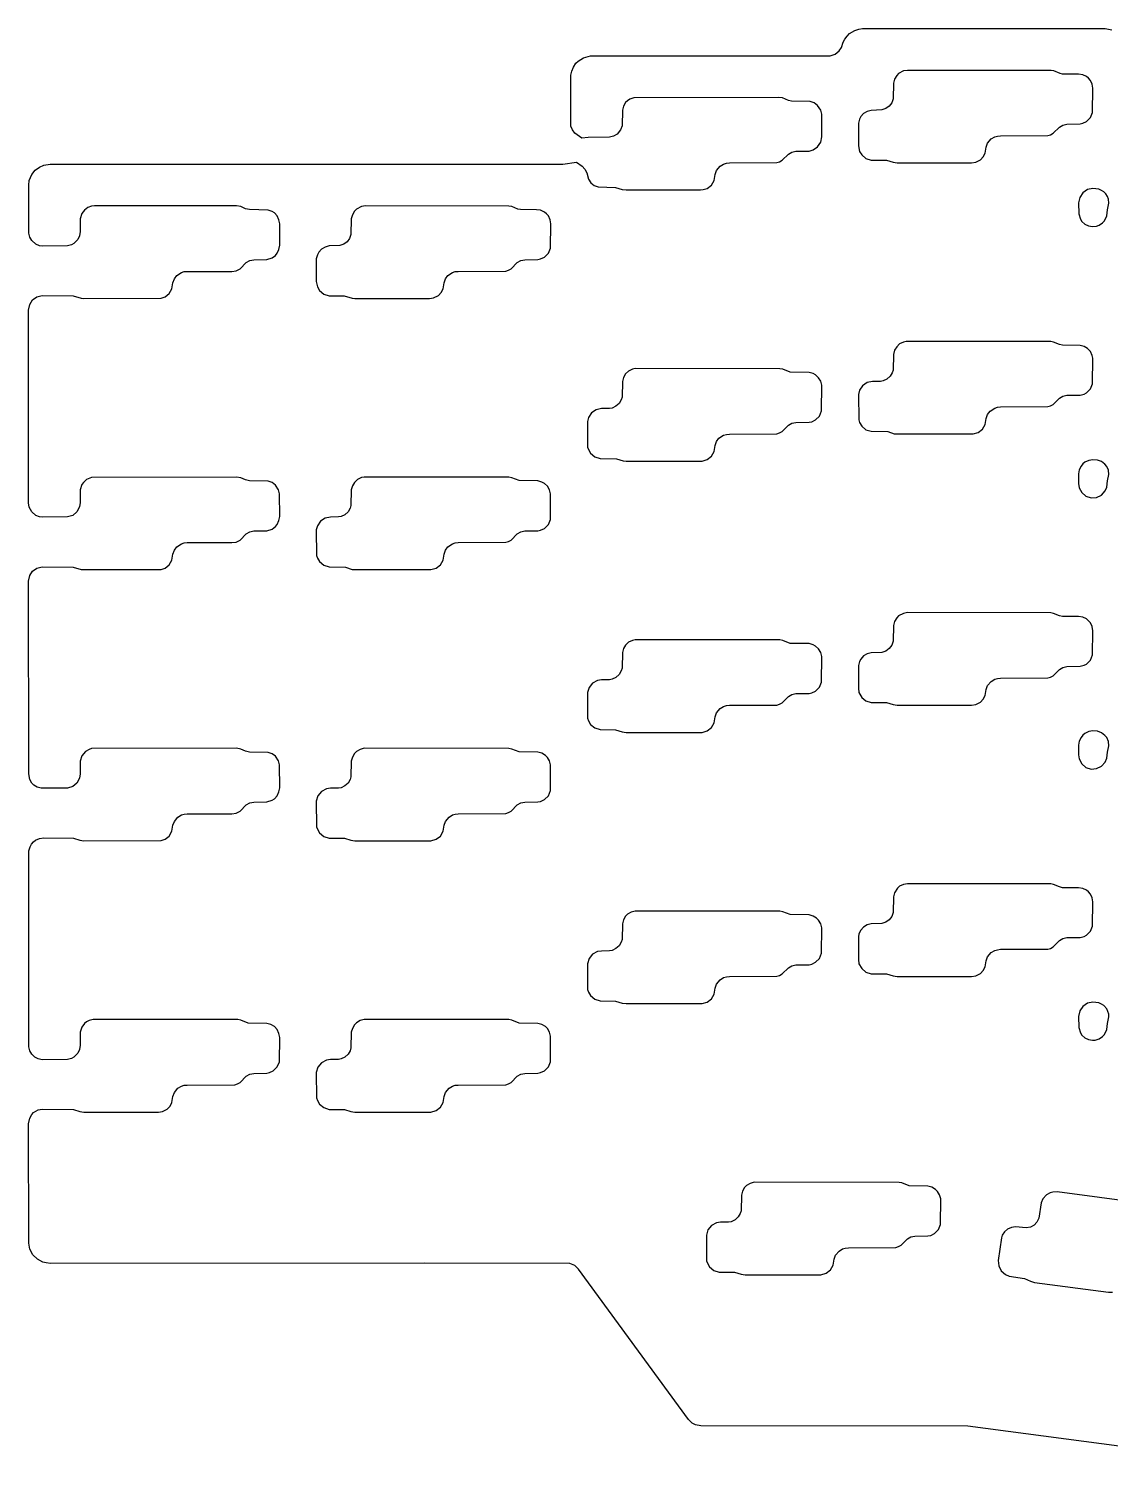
# Model space of a CAD drawing. Header units: millimetres. Extents: x 56 to 192, y -131 to -19.
# Drawn here: x 55.7 to 131.8, y -119.2 to -18.6 of the extents above; entities that cross this region are included whole.
import ezdxf

# ---------------------------------------------------------------- set-up
doc = ezdxf.new("R2010")
doc.units = ezdxf.units.MM

msp = doc.modelspace()

# ---------------------------------------------------------------- linework, layer by layer
for p, q in [((113.11, -19.28), (113.26, -19.08)), ((113.26, -19.08), (113.44, -18.9)), ((113.44, -18.9), (113.8, -18.68)), ((113.8, -18.68), (114.1, -18.58)), ((114.1, -18.58), (114.34, -18.55)), ((114.34, -18.55), (131.41, -18.55)), ((131.41, -18.55), (131.87, -18.64)), ((112.43, -20.34), (112.72, -20.11)), ((112.72, -20.11), (112.88, -19.87)), ((112.88, -19.87), (113, -19.51)), ((113, -19.51), (113.11, -19.28)), ((94.03, -21.25), (94.21, -20.98)), ((94.21, -20.98), (94.36, -20.83)), ((94.36, -20.83), (94.73, -20.59)), ((94.73, -20.59), (95.24, -20.46)), ((95.24, -20.46), (112.07, -20.45)), ((112.07, -20.45), (112.43, -20.34)), ((93.85, -21.83), (93.91, -21.54)), ((93.86, -25.39), (93.85, -21.83)), ((93.91, -21.54), (94.03, -21.25)), ((116.6, -22.09), (116.52, -22.38)), ((116.75, -21.84), (116.6, -22.09)), ((116.89, -21.7), (116.75, -21.84)), ((117.23, -21.52), (116.89, -21.7)), ((117.52, -21.48), (117.23, -21.52)), ((127.6, -21.48), (117.52, -21.48)), ((127.8, -21.52), (127.6, -21.48)), ((128.23, -21.71), (127.8, -21.52)), ((128.41, -21.74), (128.23, -21.71)), ((129.54, -21.74), (128.41, -21.74)), ((129.83, -21.79), (129.54, -21.74)), ((130.09, -21.91), (129.83, -21.79)), ((130.24, -22.04), (130.09, -21.91)), ((130.37, -22.19), (130.24, -22.04)), ((116.52, -22.38), (116.5, -23.48)), ((130.49, -22.45), (130.37, -22.19)), ((130.54, -22.74), (130.49, -22.45)), ((130.52, -24.44), (130.54, -22.74)), ((97.55, -24), (97.47, -24.28)), ((97.7, -23.75), (97.55, -24)), ((97.84, -23.61), (97.7, -23.75)), ((98, -23.5), (97.84, -23.61)), ((98.27, -23.4), (98, -23.5)), ((108.45, -23.38), (98.27, -23.4)), ((108.73, -23.42), (108.45, -23.38)), ((109.14, -23.6), (108.73, -23.42)), ((109.35, -23.64), (109.14, -23.6)), ((110.68, -23.67), (109.35, -23.64)), ((110.96, -23.77), (110.68, -23.67)), ((111.19, -23.94), (110.96, -23.77)), ((111.41, -24.27), (111.19, -23.94)), ((116.23, -23.99), (115.99, -24.17)), ((116.4, -23.76), (116.23, -23.99)), ((116.5, -23.48), (116.4, -23.76)), ((97.47, -24.28), (97.45, -25.38)), ((111.48, -24.55), (111.41, -24.27)), ((111.49, -26.15), (111.48, -24.55)), ((114.14, -24.9), (114.06, -25.19)), ((114.23, -24.73), (114.14, -24.9)), ((114.43, -24.51), (114.23, -24.73)), ((114.68, -24.36), (114.43, -24.51)), ((114.96, -24.29), (114.68, -24.36)), ((115.71, -24.26), (114.96, -24.29)), ((115.99, -24.17), (115.71, -24.26)), ((129.83, -25.2), (130.09, -25.08)), ((130.09, -25.08), (130.37, -24.8)), ((130.37, -24.8), (130.52, -24.44)), ((93.96, -25.66), (93.86, -25.39)), ((94.12, -25.9), (93.96, -25.66)), ((94.62, -26.25), (94.12, -25.9)), ((96.85, -26.11), (96.57, -26.18)), ((97.1, -25.96), (96.85, -26.11)), ((97.35, -25.66), (97.1, -25.96)), ((97.45, -25.38), (97.35, -25.66)), ((111.41, -26.53), (111.49, -26.15)), ((114.06, -25.19), (114.06, -26.79)), ((123.39, -26.3), (123.64, -26.15)), ((123.64, -26.15), (123.83, -26.1)), ((123.83, -26.1), (124.04, -26.07)), ((124.04, -26.07), (127.38, -26.05)), ((127.38, -26.05), (127.57, -26)), ((127.57, -26), (127.75, -25.9)), ((127.75, -25.9), (128.19, -25.46)), ((128.19, -25.46), (128.43, -25.32)), ((128.43, -25.32), (128.71, -25.25)), ((128.71, -25.25), (129.64, -25.24)), ((129.64, -25.24), (129.83, -25.2)), ((95.07, -26.19), (94.62, -26.25)), ((96.57, -26.18), (95.07, -26.19)), ((109.38, -27.22), (109.66, -27.16)), ((109.66, -27.16), (110.59, -27.15)), ((110.59, -27.15), (110.87, -27.07)), ((110.87, -27.07), (111.19, -26.86)), ((111.19, -26.86), (111.41, -26.53)), ((114.06, -26.79), (114.14, -27.17)), ((114.14, -27.17), (114.29, -27.42)), ((122.97, -27.3), (123.04, -26.88)), ((123.04, -26.88), (123.14, -26.6)), ((123.14, -26.6), (123.39, -26.3)), ((56.51, -28.27), (56.82, -28.14)), ((56.82, -28.14), (57.25, -28.08)), ((57.25, -28.08), (93.28, -28.07)), ((93.28, -28.07), (94.24, -27.93)), ((94.24, -27.93), (94.64, -28.21)), ((104.34, -28.21), (104.59, -28.06)), ((104.59, -28.06), (104.78, -28)), ((104.78, -28), (104.99, -27.98)), ((104.99, -27.98), (108.33, -27.96)), ((108.33, -27.96), (108.52, -27.9)), ((108.52, -27.9), (108.7, -27.8)), ((108.7, -27.8), (109.14, -27.36)), ((109.14, -27.36), (109.38, -27.22)), ((114.29, -27.42), (114.59, -27.67)), ((114.59, -27.67), (114.96, -27.78)), ((114.96, -27.78), (116.04, -27.79)), ((116.04, -27.79), (116.5, -27.93)), ((116.5, -27.93), (116.78, -27.97)), ((116.78, -27.97), (122.02, -27.97)), ((122.02, -27.97), (122.31, -27.93)), ((122.31, -27.93), (122.64, -27.76)), ((122.64, -27.76), (122.84, -27.56)), ((122.84, -27.56), (122.97, -27.3)), ((55.79, -29.22), (55.96, -28.8)), ((55.96, -28.8), (56.2, -28.5)), ((56.2, -28.5), (56.51, -28.27)), ((94.64, -28.21), (94.84, -28.42)), ((94.84, -28.42), (94.97, -28.69)), ((94.97, -28.69), (95.09, -29.13)), ((95.09, -29.13), (95.26, -29.38)), ((103.92, -29.21), (103.99, -28.79)), ((103.99, -28.79), (104.09, -28.51)), ((104.09, -28.51), (104.34, -28.21)), ((55.75, -29.54), (55.79, -29.22)), ((55.75, -32.92), (55.75, -29.54)), ((95.26, -29.38), (95.5, -29.56)), ((95.5, -29.56), (95.78, -29.67)), ((95.78, -29.67), (96.99, -29.7)), ((96.99, -29.7), (97.45, -29.84)), ((97.45, -29.84), (97.73, -29.88)), ((97.73, -29.88), (102.97, -29.88)), ((102.97, -29.88), (103.16, -29.86)), ((103.16, -29.86), (103.43, -29.77)), ((103.43, -29.77), (103.73, -29.54)), ((103.73, -29.54), (103.92, -29.21)), ((129.83, -30.08), (129.62, -30.4)), ((130.16, -29.86), (129.83, -30.08)), ((130.54, -29.78), (130.16, -29.86)), ((130.96, -29.83), (130.54, -29.78)), ((131.14, -29.91), (130.96, -29.83)), ((131.31, -30.02), (131.14, -29.91)), ((131.45, -30.16), (131.31, -30.02)), ((131.56, -30.33), (131.45, -30.16)), ((59.9, -31.12), (59.66, -31.29)), ((60.17, -31.02), (59.9, -31.12)), ((60.37, -31), (60.17, -31.02)), ((70.35, -31), (60.37, -31)), ((70.65, -31.05), (70.35, -31)), ((70.99, -31.2), (70.65, -31.05)), ((79.13, -31.04), (78.79, -31.23)), ((79.42, -31), (79.13, -31.04)), ((89.5, -31.01), (79.42, -31)), ((89.7, -31.05), (89.5, -31.01)), ((90.13, -31.23), (89.7, -31.05)), ((129.62, -30.4), (129.54, -30.78)), ((129.54, -30.78), (129.55, -31.56)), ((131.63, -30.52), (131.56, -30.33)), ((131.56, -31.27), (131.66, -30.82)), ((131.66, -30.82), (131.63, -30.52)), ((59.49, -31.53), (59.37, -31.9)), ((59.37, -31.9), (59.37, -32.79)), ((59.66, -31.29), (59.49, -31.53)), ((71.26, -31.26), (70.99, -31.2)), ((72.58, -31.29), (71.26, -31.26)), ((72.86, -31.39), (72.58, -31.29)), ((73.02, -31.5), (72.86, -31.39)), ((73.22, -31.71), (73.02, -31.5)), ((73.34, -31.98), (73.22, -31.71)), ((73.39, -32.27), (73.34, -31.98)), ((78.42, -31.9), (78.4, -33)), ((78.5, -31.62), (78.42, -31.9)), ((78.65, -31.37), (78.5, -31.62)), ((78.79, -31.23), (78.65, -31.37)), ((90.31, -31.26), (90.13, -31.23)), ((91.44, -31.27), (90.31, -31.26)), ((91.73, -31.31), (91.44, -31.27)), ((91.99, -31.44), (91.73, -31.31)), ((92.14, -31.56), (91.99, -31.44)), ((92.27, -31.71), (92.14, -31.56)), ((92.39, -31.98), (92.27, -31.71)), ((92.44, -32.27), (92.39, -31.98)), ((129.55, -31.56), (129.66, -31.93)), ((129.66, -31.93), (129.76, -32.09)), ((129.76, -32.09), (129.97, -32.29)), ((130.98, -32.36), (131.22, -32.2)), ((131.22, -32.2), (131.35, -32.05)), ((131.35, -32.05), (131.51, -31.7)), ((131.51, -31.7), (131.56, -31.27)), ((55.82, -33.2), (55.75, -32.92)), ((55.96, -33.44), (55.82, -33.2)), ((59.33, -33.1), (59.2, -33.36)), ((59.37, -32.79), (59.33, -33.1)), ((73.39, -33.77), (73.39, -32.27)), ((78.4, -33), (78.3, -33.28)), ((92.42, -33.97), (92.44, -32.27)), ((129.97, -32.29), (130.23, -32.41)), ((130.23, -32.41), (130.52, -32.46)), ((130.52, -32.46), (130.8, -32.43)), ((130.8, -32.43), (130.98, -32.36)), ((56.25, -33.69), (55.96, -33.44)), ((56.51, -33.8), (56.25, -33.69)), ((56.7, -33.82), (56.51, -33.8)), ((58.47, -33.8), (56.7, -33.82)), ((58.75, -33.73), (58.47, -33.8)), ((58.92, -33.64), (58.75, -33.73)), ((59.2, -33.36), (58.92, -33.64)), ((73.22, -34.33), (73.34, -34.06)), ((73.34, -34.06), (73.39, -33.77)), ((76.33, -34.04), (76.13, -34.25)), ((76.58, -33.89), (76.33, -34.04)), ((76.86, -33.81), (76.58, -33.89)), ((77.61, -33.79), (76.86, -33.81)), ((77.89, -33.69), (77.61, -33.79)), ((78.13, -33.52), (77.89, -33.69)), ((78.3, -33.28), (78.13, -33.52)), ((92.27, -34.33), (92.42, -33.97)), ((70.6, -35.42), (71.04, -34.98)), ((71.04, -34.98), (71.28, -34.84)), ((71.28, -34.84), (71.56, -34.78)), ((71.56, -34.78), (72.49, -34.77)), ((72.49, -34.77), (72.86, -34.65)), ((72.86, -34.65), (73.09, -34.48)), ((73.09, -34.48), (73.22, -34.33)), ((76.04, -34.43), (75.96, -34.71)), ((75.96, -34.71), (75.96, -36.31)), ((76.13, -34.25), (76.04, -34.43)), ((89.65, -35.42), (90.09, -34.98)), ((90.09, -34.98), (90.33, -34.84)), ((90.33, -34.84), (90.61, -34.78)), ((90.61, -34.78), (91.54, -34.77)), ((91.54, -34.77), (91.73, -34.73)), ((91.73, -34.73), (91.99, -34.6)), ((91.99, -34.6), (92.27, -34.33)), ((65.89, -36.41), (65.99, -36.13)), ((65.99, -36.13), (66.16, -35.89)), ((66.16, -35.89), (66.49, -35.68)), ((66.49, -35.68), (66.68, -35.62)), ((66.68, -35.62), (66.89, -35.6)), ((66.89, -35.6), (70.03, -35.6)), ((70.03, -35.6), (70.33, -35.56)), ((70.33, -35.56), (70.6, -35.42)), ((84.94, -36.41), (85.04, -36.13)), ((85.04, -36.13), (85.21, -35.89)), ((85.21, -35.89), (85.54, -35.68)), ((85.54, -35.68), (85.73, -35.62)), ((85.73, -35.62), (85.94, -35.6)), ((85.94, -35.6), (89.28, -35.58)), ((89.28, -35.58), (89.47, -35.52)), ((89.47, -35.52), (89.65, -35.42)), ((65.33, -37.39), (65.63, -37.16)), ((65.63, -37.16), (65.82, -36.83)), ((65.82, -36.83), (65.89, -36.41)), ((75.96, -36.31), (76.04, -36.69)), ((76.04, -36.69), (76.19, -36.94)), ((76.19, -36.94), (76.49, -37.19)), ((76.49, -37.19), (76.86, -37.31)), ((84.54, -37.29), (84.74, -37.08)), ((84.74, -37.08), (84.87, -36.83)), ((84.87, -36.83), (84.94, -36.41)), ((55.74, -38.32), (55.82, -37.92)), ((55.82, -37.92), (56.02, -37.6)), ((56.02, -37.6), (56.33, -37.39)), ((56.33, -37.39), (56.7, -37.3)), ((56.7, -37.3), (58.88, -37.32)), ((58.88, -37.32), (59.43, -37.48)), ((59.43, -37.48), (59.63, -37.5)), ((59.63, -37.5), (65.06, -37.48)), ((65.06, -37.48), (65.33, -37.39)), ((76.86, -37.31), (77.93, -37.32)), ((77.93, -37.32), (78.48, -37.48)), ((78.48, -37.48), (78.68, -37.5)), ((78.68, -37.5), (83.92, -37.5)), ((83.92, -37.5), (84.21, -37.46)), ((84.21, -37.46), (84.54, -37.29)), ((55.74, -51.85), (55.74, -38.32)), ((116.6, -41.14), (116.52, -41.43)), ((116.75, -40.89), (116.6, -41.14)), ((116.96, -40.69), (116.75, -40.89)), ((117.23, -40.57), (116.96, -40.69)), ((117.42, -40.53), (117.23, -40.57)), ((127.59, -40.53), (117.42, -40.53)), ((127.78, -40.57), (127.59, -40.53)), ((128.19, -40.74), (127.78, -40.57)), ((128.4, -40.79), (128.19, -40.74)), ((129.64, -40.8), (128.4, -40.79)), ((129.92, -40.87), (129.64, -40.8)), ((130.17, -41.02), (129.92, -40.87)), ((130.37, -41.24), (130.17, -41.02)), ((130.49, -41.5), (130.37, -41.24)), ((116.52, -41.43), (116.5, -42.53)), ((130.53, -41.7), (130.49, -41.5)), ((130.52, -43.49), (130.53, -41.7)), ((97.55, -43.05), (97.47, -43.33)), ((97.7, -42.8), (97.55, -43.05)), ((97.91, -42.6), (97.7, -42.8)), ((98.18, -42.47), (97.91, -42.6)), ((98.37, -42.43), (98.18, -42.47)), ((108.55, -42.44), (98.37, -42.43)), ((108.75, -42.48), (108.55, -42.44)), ((109.27, -42.68), (108.75, -42.48)), ((110.59, -42.7), (109.27, -42.68)), ((110.87, -42.78), (110.59, -42.7)), ((111.04, -42.87), (110.87, -42.78)), ((111.26, -43.07), (111.04, -42.87)), ((111.41, -43.32), (111.26, -43.07)), ((116.07, -43.17), (115.81, -43.29)), ((116.29, -42.97), (116.07, -43.17)), ((116.44, -42.72), (116.29, -42.97)), ((116.5, -42.53), (116.44, -42.72)), ((97.47, -43.33), (97.45, -44.43)), ((111.48, -43.6), (111.41, -43.32)), ((111.47, -45.4), (111.48, -43.6)), ((114.14, -43.95), (114.06, -44.24)), ((114.06, -44.24), (114.08, -46.03)), ((114.35, -43.63), (114.14, -43.95)), ((114.68, -43.41), (114.35, -43.63)), ((115.06, -43.34), (114.68, -43.41)), ((115.62, -43.33), (115.06, -43.34)), ((115.81, -43.29), (115.62, -43.33)), ((129.64, -44.29), (129.92, -44.22)), ((129.92, -44.22), (130.09, -44.13)), ((130.09, -44.13), (130.37, -43.85)), ((130.37, -43.85), (130.52, -43.49)), ((96.01, -45.24), (95.63, -45.32)), ((96.57, -45.23), (96.01, -45.24)), ((96.76, -45.2), (96.57, -45.23)), ((97.02, -45.07), (96.76, -45.2)), ((97.24, -44.87), (97.02, -45.07)), ((97.39, -44.62), (97.24, -44.87)), ((97.45, -44.43), (97.39, -44.62)), ((123.31, -45.42), (123.64, -45.2)), ((123.64, -45.2), (123.83, -45.15)), ((123.83, -45.15), (124.04, -45.12)), ((124.04, -45.12), (127.38, -45.1)), ((127.38, -45.1), (127.57, -45.05)), ((127.57, -45.05), (127.75, -44.95)), ((127.75, -44.95), (128.19, -44.51)), ((128.19, -44.51), (128.43, -44.37)), ((128.43, -44.37), (128.71, -44.3)), ((128.71, -44.3), (129.64, -44.29)), ((95.09, -45.86), (95.01, -46.14)), ((95.01, -46.14), (95.03, -47.94)), ((95.3, -45.53), (95.09, -45.86)), ((95.63, -45.32), (95.3, -45.53)), ((109.14, -46.41), (109.38, -46.27)), ((109.38, -46.27), (109.66, -46.21)), ((109.66, -46.21), (110.59, -46.2)), ((110.59, -46.2), (110.78, -46.16)), ((110.78, -46.16), (111.04, -46.03)), ((111.04, -46.03), (111.32, -45.76)), ((111.32, -45.76), (111.47, -45.4)), ((114.08, -46.03), (114.14, -46.22)), ((114.14, -46.22), (114.29, -46.47)), ((122.97, -46.35), (123.04, -45.93)), ((123.04, -45.93), (123.14, -45.65)), ((123.14, -45.65), (123.31, -45.42)), ((104.26, -47.32), (104.59, -47.11)), ((104.59, -47.11), (104.78, -47.05)), ((104.78, -47.05), (104.99, -47.03)), ((104.99, -47.03), (108.33, -47.01)), ((108.33, -47.01), (108.52, -46.95)), ((108.52, -46.95), (108.7, -46.85)), ((108.7, -46.85), (109.14, -46.41)), ((114.29, -46.47), (114.59, -46.72)), ((114.59, -46.72), (114.96, -46.83)), ((114.96, -46.83), (116.12, -46.85)), ((116.12, -46.85), (116.58, -47)), ((116.58, -47), (116.78, -47.02)), ((116.78, -47.02), (122.12, -47.02)), ((122.12, -47.02), (122.48, -46.91)), ((122.48, -46.91), (122.78, -46.68)), ((122.78, -46.68), (122.97, -46.35)), ((95.03, -47.94), (95.09, -48.12)), ((95.09, -48.12), (95.24, -48.37)), ((103.73, -48.59), (103.92, -48.26)), ((103.92, -48.26), (103.99, -47.84)), ((103.99, -47.84), (104.09, -47.56)), ((104.09, -47.56), (104.26, -47.32)), ((95.24, -48.37), (95.54, -48.62)), ((95.54, -48.62), (95.91, -48.74)), ((95.91, -48.74), (97.07, -48.76)), ((97.07, -48.76), (97.53, -48.91)), ((97.53, -48.91), (97.73, -48.93)), ((97.73, -48.93), (103.07, -48.93)), ((103.07, -48.93), (103.43, -48.82)), ((103.43, -48.82), (103.73, -48.59)), ((129.71, -49.28), (129.58, -49.54)), ((129.83, -49.13), (129.71, -49.28)), ((129.98, -49), (129.83, -49.13)), ((130.25, -48.88), (129.98, -49)), ((130.54, -48.83), (130.25, -48.88)), ((130.86, -48.85), (130.54, -48.83)), ((131.14, -48.96), (130.86, -48.85)), ((131.38, -49.14), (131.14, -48.96)), ((131.51, -49.3), (131.38, -49.14)), ((131.63, -49.57), (131.51, -49.3)), ((59.81, -50.22), (59.6, -50.42)), ((60.17, -50.07), (59.81, -50.22)), ((70.35, -50.05), (60.17, -50.07)), ((70.65, -50.1), (70.35, -50.05)), ((70.99, -50.25), (70.65, -50.1)), ((71.26, -50.31), (70.99, -50.25)), ((72.58, -50.34), (71.26, -50.31)), ((78.86, -50.22), (78.65, -50.42)), ((79.13, -50.09), (78.86, -50.22)), ((79.32, -50.05), (79.13, -50.09)), ((89.5, -50.06), (79.32, -50.05)), ((89.7, -50.1), (89.5, -50.06)), ((90.22, -50.3), (89.7, -50.1)), ((91.54, -50.32), (90.22, -50.3)), ((129.58, -49.54), (129.54, -49.83)), ((129.54, -49.83), (129.54, -50.51)), ((131.56, -50.32), (131.66, -49.87)), ((131.66, -49.87), (131.63, -49.57)), ((59.49, -50.58), (59.37, -50.95)), ((59.37, -50.95), (59.37, -51.84)), ((59.6, -50.42), (59.49, -50.58)), ((72.86, -50.44), (72.58, -50.34)), ((73.09, -50.61), (72.86, -50.44)), ((73.31, -50.94), (73.09, -50.61)), ((73.38, -51.22), (73.31, -50.94)), ((73.39, -52.82), (73.38, -51.22)), ((78.42, -50.95), (78.4, -52.05)), ((78.5, -50.67), (78.42, -50.95)), ((78.65, -50.42), (78.5, -50.67)), ((91.82, -50.4), (91.54, -50.32)), ((91.99, -50.49), (91.82, -50.4)), ((92.21, -50.69), (91.99, -50.49)), ((92.36, -50.94), (92.21, -50.69)), ((92.43, -51.22), (92.36, -50.94)), ((92.42, -53.02), (92.43, -51.22)), ((129.54, -50.51), (129.58, -50.8)), ((129.58, -50.8), (129.76, -51.14)), ((129.76, -51.14), (130.05, -51.39)), ((130.8, -51.48), (131.15, -51.31)), ((131.15, -51.31), (131.4, -51.02)), ((131.4, -51.02), (131.51, -50.75)), ((131.51, -50.75), (131.56, -50.32)), ((55.79, -52.16), (55.74, -51.85)), ((55.96, -52.49), (55.79, -52.16)), ((59.33, -52.15), (59.14, -52.49)), ((59.37, -51.84), (59.33, -52.15)), ((78.34, -52.24), (78.19, -52.49)), ((78.4, -52.05), (78.34, -52.24)), ((130.05, -51.39), (130.42, -51.51)), ((130.42, -51.51), (130.8, -51.48)), ((56.25, -52.74), (55.96, -52.49)), ((56.51, -52.85), (56.25, -52.74)), ((56.7, -52.87), (56.51, -52.85)), ((58.47, -52.85), (56.7, -52.87)), ((58.84, -52.74), (58.47, -52.85)), ((59.14, -52.49), (58.84, -52.74)), ((73.22, -53.38), (73.34, -53.11)), ((73.34, -53.11), (73.39, -52.82)), ((76.25, -53.15), (76.04, -53.48)), ((76.58, -52.94), (76.25, -53.15)), ((76.96, -52.86), (76.58, -52.94)), ((77.52, -52.85), (76.96, -52.86)), ((77.71, -52.82), (77.52, -52.85)), ((77.97, -52.69), (77.71, -52.82)), ((78.19, -52.49), (77.97, -52.69)), ((92.27, -53.38), (92.42, -53.02)), ((70.6, -54.47), (71.04, -54.03)), ((71.04, -54.03), (71.28, -53.89)), ((71.28, -53.89), (71.56, -53.83)), ((71.56, -53.83), (72.49, -53.82)), ((72.49, -53.82), (72.86, -53.7)), ((72.86, -53.7), (73.09, -53.53)), ((73.09, -53.53), (73.22, -53.38)), ((76.04, -53.48), (75.96, -53.76)), ((75.96, -53.76), (75.98, -55.56)), ((89.65, -54.47), (90.09, -54.03)), ((90.09, -54.03), (90.33, -53.89)), ((90.33, -53.89), (90.61, -53.83)), ((90.61, -53.83), (91.54, -53.82)), ((91.54, -53.82), (91.73, -53.78)), ((91.73, -53.78), (91.99, -53.65)), ((91.99, -53.65), (92.27, -53.38)), ((65.89, -55.46), (65.99, -55.18)), ((65.99, -55.18), (66.16, -54.94)), ((66.16, -54.94), (66.49, -54.73)), ((66.49, -54.73), (66.68, -54.67)), ((66.68, -54.67), (66.89, -54.65)), ((66.89, -54.65), (70.03, -54.65)), ((70.03, -54.65), (70.33, -54.61)), ((70.33, -54.61), (70.6, -54.47)), ((84.94, -55.46), (85.04, -55.18)), ((85.04, -55.18), (85.21, -54.94)), ((85.21, -54.94), (85.54, -54.73)), ((85.54, -54.73), (85.73, -54.67)), ((85.73, -54.67), (85.94, -54.65)), ((85.94, -54.65), (89.28, -54.63)), ((89.28, -54.63), (89.47, -54.57)), ((89.47, -54.57), (89.65, -54.47)), ((56.33, -56.44), (56.7, -56.35)), ((56.7, -56.35), (58.88, -56.37)), ((65.33, -56.44), (65.63, -56.21)), ((65.63, -56.21), (65.82, -55.88)), ((65.82, -55.88), (65.89, -55.46)), ((75.98, -55.56), (76.04, -55.74)), ((76.04, -55.74), (76.19, -55.99)), ((76.19, -55.99), (76.49, -56.24)), ((76.49, -56.24), (76.86, -56.36)), ((84.38, -56.44), (84.68, -56.21)), ((84.68, -56.21), (84.87, -55.88)), ((84.87, -55.88), (84.94, -55.46)), ((55.74, -57.37), (55.82, -56.97)), ((55.82, -56.97), (56.02, -56.65)), ((56.02, -56.65), (56.33, -56.44)), ((58.88, -56.37), (59.43, -56.53)), ((59.43, -56.53), (59.63, -56.55)), ((59.63, -56.55), (65.06, -56.53)), ((65.06, -56.53), (65.33, -56.44)), ((76.86, -56.36), (78.02, -56.38)), ((78.02, -56.38), (78.48, -56.53)), ((78.48, -56.53), (78.68, -56.55)), ((78.68, -56.55), (84.02, -56.55)), ((84.02, -56.55), (84.38, -56.44)), ((55.76, -70.9), (55.74, -57.37)), ((116.6, -60.19), (116.52, -60.48)), ((116.75, -59.94), (116.6, -60.19)), ((116.89, -59.8), (116.75, -59.94)), ((117.23, -59.62), (116.89, -59.8)), ((117.52, -59.57), (117.23, -59.62)), ((127.59, -59.58), (117.52, -59.57)), ((127.78, -59.62), (127.59, -59.58)), ((128.19, -59.79), (127.78, -59.62)), ((128.4, -59.84), (128.19, -59.79)), ((129.54, -59.84), (128.4, -59.84)), ((129.83, -59.89), (129.54, -59.84)), ((130.09, -60.01), (129.83, -59.89)), ((130.24, -60.14), (130.09, -60.01)), ((130.37, -60.29), (130.24, -60.14)), ((130.49, -60.55), (130.37, -60.29)), ((116.52, -60.48), (116.5, -61.58)), ((130.54, -60.84), (130.49, -60.55)), ((130.52, -62.54), (130.54, -60.84)), ((97.47, -62.38), (97.45, -63.48)), ((97.55, -62.1), (97.47, -62.38)), ((97.7, -61.85), (97.55, -62.1)), ((97.91, -61.65), (97.7, -61.85)), ((98.18, -61.52), (97.91, -61.65)), ((98.37, -61.48), (98.18, -61.52)), ((108.55, -61.49), (98.37, -61.48)), ((108.75, -61.53), (108.55, -61.49)), ((109.27, -61.73), (108.75, -61.53)), ((110.59, -61.75), (109.27, -61.73)), ((110.87, -61.83), (110.59, -61.75)), ((111.04, -61.92), (110.87, -61.83)), ((111.26, -62.12), (111.04, -61.92)), ((111.41, -62.37), (111.26, -62.12)), ((111.48, -62.65), (111.41, -62.37)), ((114.96, -62.39), (114.68, -62.46)), ((115.71, -62.36), (114.96, -62.39)), ((115.99, -62.27), (115.71, -62.36)), ((116.23, -62.09), (115.99, -62.27)), ((116.4, -61.86), (116.23, -62.09)), ((116.5, -61.58), (116.4, -61.86)), ((111.47, -64.45), (111.48, -62.65)), ((114.14, -63), (114.06, -63.29)), ((114.06, -63.29), (114.06, -64.88)), ((114.23, -62.83), (114.14, -63)), ((114.43, -62.61), (114.23, -62.83)), ((114.68, -62.46), (114.43, -62.61)), ((128.43, -63.42), (128.71, -63.35)), ((128.71, -63.35), (129.64, -63.34)), ((129.64, -63.34), (129.92, -63.27)), ((129.92, -63.27), (130.09, -63.18)), ((130.09, -63.18), (130.37, -62.9)), ((130.37, -62.9), (130.52, -62.54)), ((95.72, -64.33), (95.38, -64.52)), ((96.01, -64.29), (95.72, -64.33)), ((96.57, -64.28), (96.01, -64.29)), ((96.76, -64.25), (96.57, -64.28)), ((97.02, -64.12), (96.76, -64.25)), ((97.24, -63.92), (97.02, -64.12)), ((97.39, -63.67), (97.24, -63.92)), ((97.45, -63.48), (97.39, -63.67)), ((123.14, -64.7), (123.39, -64.4)), ((123.39, -64.4), (123.64, -64.25)), ((123.64, -64.25), (123.83, -64.2)), ((123.83, -64.2), (124.04, -64.17)), ((124.04, -64.17), (127.38, -64.15)), ((127.38, -64.15), (127.57, -64.1)), ((127.57, -64.1), (127.75, -64)), ((127.75, -64), (128.19, -63.56)), ((128.19, -63.56), (128.43, -63.42)), ((95.13, -64.82), (95.01, -65.19)), ((95.01, -65.19), (95.03, -66.99)), ((95.38, -64.52), (95.13, -64.82)), ((109.14, -65.46), (109.38, -65.32)), ((109.38, -65.32), (109.66, -65.26)), ((109.66, -65.26), (110.59, -65.25)), ((110.59, -65.25), (110.78, -65.21)), ((110.78, -65.21), (111.04, -65.08)), ((111.04, -65.08), (111.32, -64.81)), ((111.32, -64.81), (111.47, -64.45)), ((114.06, -64.88), (114.1, -65.18)), ((114.1, -65.18), (114.29, -65.52)), ((122.84, -65.66), (122.97, -65.4)), ((122.97, -65.4), (123.04, -64.98)), ((123.04, -64.98), (123.14, -64.7)), ((104.09, -66.61), (104.34, -66.31)), ((104.34, -66.31), (104.59, -66.16)), ((104.59, -66.16), (104.78, -66.1)), ((104.78, -66.1), (104.99, -66.08)), ((104.99, -66.08), (108.33, -66.06)), ((108.33, -66.06), (108.52, -66)), ((108.52, -66), (108.7, -65.9)), ((108.7, -65.9), (109.14, -65.46)), ((114.29, -65.52), (114.59, -65.77)), ((114.59, -65.77), (114.96, -65.88)), ((114.96, -65.88), (116.04, -65.89)), ((116.04, -65.89), (116.5, -66.03)), ((116.5, -66.03), (116.78, -66.08)), ((116.78, -66.08), (122.02, -66.08)), ((122.02, -66.08), (122.31, -66.03)), ((122.31, -66.03), (122.64, -65.86)), ((122.64, -65.86), (122.84, -65.66)), ((95.03, -66.99), (95.09, -67.17)), ((95.09, -67.17), (95.24, -67.42)), ((103.73, -67.64), (103.92, -67.31)), ((103.92, -67.31), (103.99, -66.89)), ((103.99, -66.89), (104.09, -66.61)), ((95.24, -67.42), (95.54, -67.67)), ((95.54, -67.67), (95.91, -67.79)), ((95.91, -67.79), (96.99, -67.8)), ((96.99, -67.8), (97.45, -67.94)), ((97.45, -67.94), (97.73, -67.98)), ((97.73, -67.98), (103.07, -67.98)), ((103.07, -67.98), (103.43, -67.87)), ((103.43, -67.87), (103.73, -67.64)), ((129.71, -68.33), (129.58, -68.59)), ((129.83, -68.18), (129.71, -68.33)), ((129.98, -68.05), (129.83, -68.18)), ((130.25, -67.93), (129.98, -68.05)), ((130.54, -67.88), (130.25, -67.93)), ((130.86, -67.9), (130.54, -67.88)), ((131.14, -68.01), (130.86, -67.9)), ((131.38, -68.19), (131.14, -68.01)), ((131.51, -68.35), (131.38, -68.19)), ((131.63, -68.62), (131.51, -68.35)), ((59.74, -69.33), (59.49, -69.63)), ((59.99, -69.18), (59.74, -69.33)), ((60.17, -69.12), (59.99, -69.18)), ((70.35, -69.1), (60.17, -69.12)), ((70.65, -69.15), (70.35, -69.1)), ((70.99, -69.3), (70.65, -69.15)), ((71.26, -69.36), (70.99, -69.3)), ((72.58, -69.39), (71.26, -69.36)), ((72.86, -69.49), (72.58, -69.39)), ((78.79, -69.33), (78.65, -69.47)), ((79.04, -69.18), (78.79, -69.33)), ((79.32, -69.1), (79.04, -69.18)), ((89.5, -69.11), (79.32, -69.1)), ((89.7, -69.15), (89.5, -69.11)), ((90.22, -69.35), (89.7, -69.15)), ((91.54, -69.37), (90.22, -69.35)), ((91.82, -69.45), (91.54, -69.37)), ((129.58, -68.59), (129.54, -68.88)), ((129.54, -68.88), (129.54, -69.56)), ((131.51, -69.8), (131.56, -69.37)), ((131.56, -69.37), (131.66, -68.92)), ((131.66, -68.92), (131.63, -68.62)), ((59.49, -69.63), (59.37, -70)), ((59.37, -70), (59.37, -70.89)), ((73.09, -69.66), (72.86, -69.49)), ((73.31, -69.99), (73.09, -69.66)), ((73.38, -70.27), (73.31, -69.99)), ((73.39, -71.87), (73.38, -70.27)), ((78.42, -70), (78.4, -71.1)), ((78.5, -69.72), (78.42, -70)), ((78.65, -69.47), (78.5, -69.72)), ((92.07, -69.6), (91.82, -69.45)), ((92.21, -69.74), (92.07, -69.6)), ((92.36, -69.99), (92.21, -69.74)), ((92.43, -70.27), (92.36, -69.99)), ((92.42, -72.07), (92.43, -70.27)), ((129.54, -69.56), (129.58, -69.85)), ((129.58, -69.85), (129.76, -70.19)), ((129.76, -70.19), (130.05, -70.44)), ((130.05, -70.44), (130.42, -70.56)), ((130.8, -70.53), (131.15, -70.36)), ((131.15, -70.36), (131.4, -70.07)), ((131.4, -70.07), (131.51, -69.8)), ((55.84, -71.29), (55.76, -70.9)), ((55.98, -71.54), (55.84, -71.29)), ((59.33, -71.2), (59.14, -71.54)), ((59.37, -70.89), (59.33, -71.2)), ((78.34, -71.29), (78.19, -71.54)), ((78.4, -71.1), (78.34, -71.29)), ((130.42, -70.56), (130.8, -70.53)), ((56.11, -71.68), (55.98, -71.54)), ((56.35, -71.83), (56.11, -71.68)), ((56.63, -71.91), (56.35, -71.83)), ((58.47, -71.9), (56.63, -71.91)), ((58.84, -71.79), (58.47, -71.9)), ((59.14, -71.54), (58.84, -71.79)), ((73.02, -72.64), (73.22, -72.43)), ((73.22, -72.43), (73.34, -72.16)), ((73.34, -72.16), (73.39, -71.87)), ((76.08, -72.44), (75.96, -72.81)), ((76.33, -72.14), (76.08, -72.44)), ((76.67, -71.95), (76.33, -72.14)), ((76.96, -71.91), (76.67, -71.95)), ((77.52, -71.9), (76.96, -71.91)), ((77.71, -71.87), (77.52, -71.9)), ((77.97, -71.74), (77.71, -71.87)), ((78.19, -71.54), (77.97, -71.74)), ((91.99, -72.7), (92.27, -72.43)), ((92.27, -72.43), (92.42, -72.07)), ((70.6, -73.52), (71.04, -73.08)), ((71.04, -73.08), (71.28, -72.94)), ((71.28, -72.94), (71.56, -72.88)), ((71.56, -72.88), (72.49, -72.87)), ((72.49, -72.87), (72.86, -72.75)), ((72.86, -72.75), (73.02, -72.64)), ((75.96, -72.81), (75.98, -74.61)), ((89.65, -73.52), (90.09, -73.08)), ((90.09, -73.08), (90.33, -72.94)), ((90.33, -72.94), (90.61, -72.88)), ((90.61, -72.88), (91.54, -72.87)), ((91.54, -72.87), (91.73, -72.83)), ((91.73, -72.83), (91.99, -72.7)), ((65.89, -74.51), (65.99, -74.23)), ((65.99, -74.23), (66.24, -73.93)), ((66.24, -73.93), (66.49, -73.78)), ((66.49, -73.78), (66.68, -73.72)), ((66.68, -73.72), (66.89, -73.7)), ((66.89, -73.7), (70.03, -73.7)), ((70.03, -73.7), (70.33, -73.66)), ((70.33, -73.66), (70.6, -73.52)), ((84.94, -74.51), (85.04, -74.23)), ((85.04, -74.23), (85.29, -73.93)), ((85.29, -73.93), (85.54, -73.78)), ((85.54, -73.78), (85.73, -73.72)), ((85.73, -73.72), (85.94, -73.7)), ((85.94, -73.7), (89.28, -73.68)), ((89.28, -73.68), (89.47, -73.62)), ((89.47, -73.62), (89.65, -73.52)), ((56.23, -75.55), (56.51, -75.43)), ((56.51, -75.43), (56.81, -75.4)), ((56.81, -75.4), (58.89, -75.42)), ((58.89, -75.42), (59.35, -75.56)), ((65.33, -75.49), (65.63, -75.26)), ((65.63, -75.26), (65.82, -74.93)), ((65.82, -74.93), (65.89, -74.51)), ((75.98, -74.61), (76.04, -74.79)), ((76.04, -74.79), (76.19, -75.04)), ((76.19, -75.04), (76.49, -75.29)), ((76.49, -75.29), (76.86, -75.41)), ((76.86, -75.41), (77.94, -75.42)), ((77.94, -75.42), (78.4, -75.56)), ((84.38, -75.49), (84.68, -75.26)), ((84.68, -75.26), (84.87, -74.93)), ((84.87, -74.93), (84.94, -74.51)), ((55.75, -90.07), (55.77, -76.3)), ((55.77, -76.3), (55.85, -76.01)), ((55.85, -76.01), (55.94, -75.83)), ((55.94, -75.83), (56.08, -75.68)), ((56.08, -75.68), (56.23, -75.55)), ((59.35, -75.56), (59.63, -75.6)), ((59.63, -75.6), (65.06, -75.58)), ((65.06, -75.58), (65.33, -75.49)), ((78.4, -75.56), (78.68, -75.6)), ((78.68, -75.6), (84.02, -75.6)), ((84.02, -75.6), (84.38, -75.49)), ((116.6, -79.24), (116.52, -79.53)), ((116.81, -78.92), (116.6, -79.24)), ((116.96, -78.79), (116.81, -78.92)), ((117.23, -78.67), (116.96, -78.79)), ((117.52, -78.62), (117.23, -78.67)), ((127.59, -78.63), (117.52, -78.62)), ((127.78, -78.67), (127.59, -78.63)), ((128.19, -78.84), (127.78, -78.67)), ((128.4, -78.89), (128.19, -78.84)), ((129.54, -78.89), (128.4, -78.89)), ((129.83, -78.94), (129.54, -78.89)), ((130.09, -79.06), (129.83, -78.94)), ((130.24, -79.19), (130.09, -79.06)), ((130.37, -79.34), (130.24, -79.19)), ((130.49, -79.6), (130.37, -79.34)), ((116.52, -79.53), (116.5, -80.63)), ((130.54, -79.89), (130.49, -79.6)), ((130.52, -81.59), (130.54, -79.89)), ((97.47, -81.43), (97.45, -82.53)), ((97.55, -81.15), (97.47, -81.43)), ((97.7, -80.9), (97.55, -81.15)), ((97.84, -80.76), (97.7, -80.9)), ((98.09, -80.61), (97.84, -80.76)), ((98.37, -80.53), (98.09, -80.61)), ((108.55, -80.54), (98.37, -80.53)), ((108.75, -80.58), (108.55, -80.54)), ((109.27, -80.78), (108.75, -80.58)), ((110.59, -80.8), (109.27, -80.78)), ((110.87, -80.88), (110.59, -80.8)), ((111.12, -81.03), (110.87, -80.88)), ((111.26, -81.17), (111.12, -81.03)), ((111.41, -81.42), (111.26, -81.17)), ((111.48, -81.7), (111.41, -81.42)), ((114.68, -81.51), (114.43, -81.66)), ((114.96, -81.44), (114.68, -81.51)), ((115.71, -81.41), (114.96, -81.44)), ((115.99, -81.32), (115.71, -81.41)), ((116.23, -81.14), (115.99, -81.32)), ((116.4, -80.91), (116.23, -81.14)), ((116.5, -80.63), (116.4, -80.91)), ((111.47, -83.5), (111.48, -81.7)), ((114.1, -82.14), (114.06, -82.34)), ((114.06, -82.34), (114.06, -83.93)), ((114.23, -81.88), (114.1, -82.14)), ((114.43, -81.66), (114.23, -81.88)), ((128.19, -82.61), (128.43, -82.47)), ((128.43, -82.47), (128.71, -82.4)), ((128.71, -82.4), (129.64, -82.39)), ((129.64, -82.39), (129.92, -82.32)), ((129.92, -82.32), (130.09, -82.23)), ((130.09, -82.23), (130.37, -81.95)), ((130.37, -81.95), (130.52, -81.59)), ((95.72, -83.38), (95.38, -83.57)), ((96.01, -83.34), (95.72, -83.38)), ((96.57, -83.33), (96.01, -83.34)), ((96.76, -83.3), (96.57, -83.33)), ((97.02, -83.17), (96.76, -83.3)), ((97.24, -82.97), (97.02, -83.17)), ((97.39, -82.72), (97.24, -82.97)), ((97.45, -82.53), (97.39, -82.72)), ((111.32, -83.86), (111.47, -83.5)), ((123.14, -83.75), (123.39, -83.45)), ((123.39, -83.45), (123.64, -83.3)), ((123.64, -83.3), (123.83, -83.25)), ((123.83, -83.25), (124.04, -83.22)), ((124.04, -83.22), (127.38, -83.2)), ((127.38, -83.2), (127.57, -83.15)), ((127.57, -83.15), (127.75, -83.05)), ((127.75, -83.05), (128.19, -82.61)), ((95.13, -83.87), (95.01, -84.24)), ((95.01, -84.24), (95.03, -86.04)), ((95.38, -83.57), (95.13, -83.87)), ((108.7, -84.95), (109.14, -84.51)), ((109.14, -84.51), (109.38, -84.37)), ((109.38, -84.37), (109.66, -84.31)), ((109.66, -84.31), (110.59, -84.3)), ((110.59, -84.3), (110.78, -84.26)), ((110.78, -84.26), (111.04, -84.13)), ((111.04, -84.13), (111.32, -83.86)), ((114.06, -83.93), (114.1, -84.23)), ((114.1, -84.23), (114.29, -84.57)), ((122.84, -84.71), (122.97, -84.45)), ((122.97, -84.45), (123.04, -84.03)), ((123.04, -84.03), (123.14, -83.75)), ((104.09, -85.66), (104.34, -85.36)), ((104.34, -85.36), (104.59, -85.21)), ((104.59, -85.21), (104.78, -85.15)), ((104.78, -85.15), (104.99, -85.13)), ((104.99, -85.13), (108.33, -85.11)), ((108.33, -85.11), (108.52, -85.05)), ((108.52, -85.05), (108.7, -84.95)), ((114.29, -84.57), (114.59, -84.82)), ((114.59, -84.82), (114.96, -84.93)), ((114.96, -84.93), (116.04, -84.94)), ((116.04, -84.94), (116.5, -85.08)), ((116.5, -85.08), (116.78, -85.12)), ((116.78, -85.12), (122.02, -85.12)), ((122.02, -85.12), (122.31, -85.08)), ((122.31, -85.08), (122.64, -84.91)), ((122.64, -84.91), (122.84, -84.71)), ((95.03, -86.04), (95.09, -86.22)), ((95.09, -86.22), (95.24, -86.47)), ((95.24, -86.47), (95.54, -86.72)), ((103.73, -86.69), (103.92, -86.36)), ((103.92, -86.36), (103.99, -85.94)), ((103.99, -85.94), (104.09, -85.66)), ((95.54, -86.72), (95.91, -86.84)), ((95.91, -86.84), (96.99, -86.85)), ((96.99, -86.85), (97.45, -86.99)), ((97.45, -86.99), (97.73, -87.03)), ((97.73, -87.03), (103.07, -87.03)), ((103.07, -87.03), (103.43, -86.92)), ((103.43, -86.92), (103.73, -86.69)), ((129.62, -87.55), (129.54, -87.93)), ((129.83, -87.23), (129.62, -87.55)), ((130.16, -87.01), (129.83, -87.23)), ((130.54, -86.93), (130.16, -87.01)), ((130.96, -86.98), (130.54, -86.93)), ((131.14, -87.06), (130.96, -86.98)), ((131.31, -87.17), (131.14, -87.06)), ((131.51, -87.4), (131.31, -87.17)), ((131.6, -87.58), (131.51, -87.4)), ((59.66, -88.44), (59.49, -88.68)), ((59.81, -88.32), (59.66, -88.44)), ((59.99, -88.23), (59.81, -88.32)), ((60.27, -88.15), (59.99, -88.23)), ((70.45, -88.16), (60.27, -88.15)), ((70.65, -88.2), (70.45, -88.16)), ((71.17, -88.4), (70.65, -88.2)), ((72.49, -88.42), (71.17, -88.4)), ((72.77, -88.5), (72.49, -88.42)), ((73.02, -88.65), (72.77, -88.5)), ((78.65, -88.52), (78.5, -88.77)), ((78.79, -88.38), (78.65, -88.52)), ((79.04, -88.23), (78.79, -88.38)), ((79.32, -88.15), (79.04, -88.23)), ((89.5, -88.16), (79.32, -88.15)), ((89.7, -88.2), (89.5, -88.16)), ((90.22, -88.4), (89.7, -88.2)), ((91.54, -88.42), (90.22, -88.4)), ((91.82, -88.5), (91.54, -88.42)), ((92.07, -88.65), (91.82, -88.5)), ((129.54, -87.93), (129.55, -88.71)), ((131.51, -88.85), (131.56, -88.42)), ((131.56, -88.42), (131.66, -87.97)), ((131.65, -87.77), (131.6, -87.58)), ((131.66, -87.97), (131.65, -87.77)), ((59.49, -88.68), (59.37, -89.05)), ((59.37, -89.05), (59.37, -89.94)), ((73.22, -88.86), (73.02, -88.65)), ((73.34, -89.13), (73.22, -88.86)), ((73.39, -89.42), (73.34, -89.13)), ((73.37, -91.12), (73.39, -89.42)), ((78.42, -89.05), (78.4, -90.15)), ((78.5, -88.77), (78.42, -89.05)), ((92.21, -88.79), (92.07, -88.65)), ((92.36, -89.04), (92.21, -88.79)), ((92.43, -89.32), (92.36, -89.04)), ((92.42, -91.12), (92.43, -89.32)), ((129.55, -88.71), (129.66, -89.08)), ((129.66, -89.08), (129.76, -89.24)), ((129.76, -89.24), (129.97, -89.44)), ((129.97, -89.44), (130.23, -89.56)), ((130.71, -89.6), (130.98, -89.51)), ((130.98, -89.51), (131.22, -89.35)), ((131.22, -89.35), (131.35, -89.2)), ((131.35, -89.2), (131.51, -88.85)), ((55.82, -90.35), (55.75, -90.07)), ((55.96, -90.59), (55.82, -90.35)), ((59.2, -90.51), (58.92, -90.79)), ((59.33, -90.25), (59.2, -90.51)), ((59.37, -89.94), (59.33, -90.25)), ((78.34, -90.34), (78.19, -90.59)), ((78.4, -90.15), (78.34, -90.34)), ((130.23, -89.56), (130.52, -89.61)), ((130.52, -89.61), (130.71, -89.6)), ((56.17, -90.79), (55.96, -90.59)), ((56.42, -90.92), (56.17, -90.79)), ((56.7, -90.97), (56.42, -90.92)), ((58.47, -90.95), (56.7, -90.97)), ((58.75, -90.88), (58.47, -90.95)), ((58.92, -90.79), (58.75, -90.88)), ((72.94, -91.75), (73.22, -91.48)), ((73.22, -91.48), (73.37, -91.12)), ((76.08, -91.49), (75.96, -91.86)), ((76.33, -91.19), (76.08, -91.49)), ((76.67, -91), (76.33, -91.19)), ((76.96, -90.96), (76.67, -91)), ((77.52, -90.95), (76.96, -90.96)), ((77.71, -90.92), (77.52, -90.95)), ((77.97, -90.79), (77.71, -90.92)), ((78.19, -90.59), (77.97, -90.79)), ((91.99, -91.75), (92.27, -91.48)), ((92.27, -91.48), (92.42, -91.12)), ((70.42, -92.67), (70.6, -92.57)), ((70.6, -92.57), (71.04, -92.13)), ((71.04, -92.13), (71.28, -91.99)), ((71.28, -91.99), (71.56, -91.93)), ((71.56, -91.93), (72.49, -91.92)), ((72.49, -91.92), (72.68, -91.88)), ((72.68, -91.88), (72.94, -91.75)), ((75.96, -91.86), (75.98, -93.66)), ((89.47, -92.67), (89.65, -92.57)), ((89.65, -92.57), (90.09, -92.13)), ((90.09, -92.13), (90.33, -91.99)), ((90.33, -91.99), (90.61, -91.93)), ((90.61, -91.93), (91.54, -91.92)), ((91.54, -91.92), (91.73, -91.88)), ((91.73, -91.88), (91.99, -91.75)), ((65.82, -93.98), (65.89, -93.56)), ((65.89, -93.56), (65.99, -93.28)), ((65.99, -93.28), (66.24, -92.98)), ((66.24, -92.98), (66.49, -92.83)), ((66.49, -92.83), (66.68, -92.77)), ((66.68, -92.77), (66.89, -92.75)), ((66.89, -92.75), (70.23, -92.73)), ((70.23, -92.73), (70.42, -92.67)), ((84.87, -93.98), (84.94, -93.56)), ((84.94, -93.56), (85.04, -93.28)), ((85.04, -93.28), (85.29, -92.98)), ((85.29, -92.98), (85.54, -92.83)), ((85.54, -92.83), (85.73, -92.77)), ((85.73, -92.77), (85.94, -92.75)), ((85.94, -92.75), (89.28, -92.73)), ((89.28, -92.73), (89.47, -92.67)), ((56.09, -94.69), (56.42, -94.5)), ((56.42, -94.5), (56.7, -94.45)), ((56.7, -94.45), (58.89, -94.47)), ((58.89, -94.47), (59.35, -94.61)), ((65.16, -94.61), (65.49, -94.44)), ((65.49, -94.44), (65.69, -94.23)), ((65.69, -94.23), (65.82, -93.98)), ((75.98, -93.66), (76.04, -93.84)), ((76.04, -93.84), (76.19, -94.09)), ((76.19, -94.09), (76.49, -94.34)), ((76.49, -94.34), (76.86, -94.46)), ((76.86, -94.46), (77.94, -94.47)), ((77.94, -94.47), (78.4, -94.61)), ((84.02, -94.65), (84.38, -94.54)), ((84.38, -94.54), (84.68, -94.31)), ((84.68, -94.31), (84.87, -93.98)), ((55.74, -95.47), (55.82, -95.07)), ((55.75, -103.86), (55.74, -95.47)), ((55.82, -95.07), (55.96, -94.83)), ((55.96, -94.83), (56.09, -94.69)), ((59.35, -94.61), (59.63, -94.65)), ((59.63, -94.65), (64.87, -94.65)), ((64.87, -94.65), (65.16, -94.61)), ((78.4, -94.61), (78.68, -94.65)), ((78.68, -94.65), (84.02, -94.65)), ((106.73, -99.58), (106.45, -99.66)), ((116.92, -99.59), (106.73, -99.58)), ((117.11, -99.63), (116.92, -99.59)), ((105.84, -100.48), (105.81, -101.58)), ((105.91, -100.2), (105.84, -100.48)), ((106.06, -99.95), (105.91, -100.2)), ((106.2, -99.81), (106.06, -99.95)), ((106.45, -99.66), (106.2, -99.81)), ((117.63, -99.83), (117.11, -99.63)), ((118.95, -99.85), (117.63, -99.83)), ((119.23, -99.93), (118.95, -99.85)), ((119.48, -100.08), (119.23, -99.93)), ((119.62, -100.22), (119.48, -100.08)), ((119.77, -100.47), (119.62, -100.22)), ((119.85, -100.75), (119.77, -100.47)), ((127.28, -100.46), (127.02, -100.75)), ((127.53, -100.32), (127.28, -100.46)), ((127.72, -100.27), (127.53, -100.32)), ((128.02, -100.26), (127.72, -100.27)), ((138.01, -101.58), (128.02, -100.26)), ((105.81, -101.58), (105.76, -101.77)), ((119.83, -102.55), (119.85, -100.75)), ((126.91, -101.02), (126.74, -102.11)), ((127.02, -100.75), (126.91, -101.02)), ((103.74, -102.62), (103.49, -102.92)), ((104.08, -102.43), (103.74, -102.62)), ((104.37, -102.39), (104.08, -102.43)), ((104.93, -102.38), (104.37, -102.39)), ((105.12, -102.35), (104.93, -102.38)), ((105.39, -102.22), (105.12, -102.35)), ((105.61, -102.02), (105.39, -102.22)), ((105.76, -101.77), (105.61, -102.02)), ((119.68, -102.91), (119.83, -102.55)), ((126.41, -102.59), (126.15, -102.73)), ((126.61, -102.38), (126.41, -102.59)), ((126.74, -102.11), (126.61, -102.38)), ((103.49, -102.92), (103.38, -103.29)), ((103.38, -103.29), (103.39, -105.09)), ((117.06, -104), (117.5, -103.56)), ((117.5, -103.56), (117.75, -103.42)), ((117.75, -103.42), (118.02, -103.36)), ((118.02, -103.36), (118.95, -103.35)), ((118.95, -103.35), (119.14, -103.31)), ((119.14, -103.31), (119.41, -103.18)), ((119.41, -103.18), (119.68, -102.91)), ((124.11, -103.49), (123.89, -105.07)), ((124.17, -103.3), (124.11, -103.49)), ((124.33, -103.06), (124.17, -103.3)), ((124.55, -102.87), (124.33, -103.06)), ((124.82, -102.75), (124.55, -102.87)), ((125.11, -102.72), (124.82, -102.75)), ((125.86, -102.79), (125.11, -102.72)), ((126.15, -102.73), (125.86, -102.79)), ((55.83, -104.27), (55.75, -103.86)), ((56.05, -104.67), (55.83, -104.27)), ((112.45, -104.71), (112.7, -104.41)), ((112.7, -104.41), (112.95, -104.26)), ((112.95, -104.26), (113.14, -104.2)), ((113.14, -104.2), (113.36, -104.18)), ((113.36, -104.18), (116.69, -104.16)), ((116.69, -104.16), (116.89, -104.1)), ((116.89, -104.1), (117.06, -104)), ((56.36, -104.99), (56.05, -104.67)), ((56.75, -105.19), (56.36, -104.99)), ((56.97, -105.24), (56.75, -105.19)), ((57.28, -105.28), (56.97, -105.24)), ((83.58, -105.26), (57.28, -105.28)), ((93.77, -105.29), (83.58, -105.26)), ((94.12, -105.43), (93.77, -105.29)), ((94.39, -105.68), (94.12, -105.43)), ((103.39, -105.09), (103.45, -105.27)), ((103.45, -105.27), (103.6, -105.52)), ((103.6, -105.52), (103.9, -105.77)), ((112.09, -105.74), (112.28, -105.41)), ((112.28, -105.41), (112.35, -104.99)), ((112.35, -104.99), (112.45, -104.71)), ((123.89, -105.07), (123.92, -105.46)), ((123.92, -105.46), (124.09, -105.81)), ((102.11, -116.24), (94.39, -105.68)), ((103.9, -105.77), (104.27, -105.89)), ((104.27, -105.89), (105.35, -105.9)), ((105.35, -105.9), (105.81, -106.04)), ((105.81, -106.04), (106.1, -106.08)), ((106.1, -106.08), (111.43, -106.08)), ((111.43, -106.08), (111.8, -105.97)), ((111.8, -105.97), (112.09, -105.74)), ((124.09, -105.81), (124.39, -106.07)), ((124.39, -106.07), (124.66, -106.18)), ((124.66, -106.18), (125.73, -106.33)), ((125.73, -106.33), (126.16, -106.53)), ((126.16, -106.53), (126.44, -106.61)), ((126.44, -106.61), (131.64, -107.29)), ((131.64, -107.29), (131.92, -107.29)), ((102.37, -116.5), (102.11, -116.24)), ((102.62, -116.63), (102.37, -116.5)), ((102.99, -116.68), (102.62, -116.63)), ((121.76, -116.71), (102.99, -116.68)), ((140.51, -119.18), (121.76, -116.71))]:
    msp.add_line(p, q)

doc.saveas('drawing.dxf')
